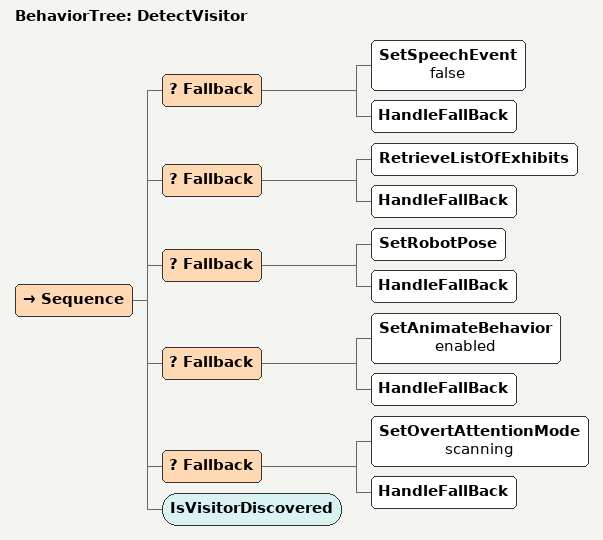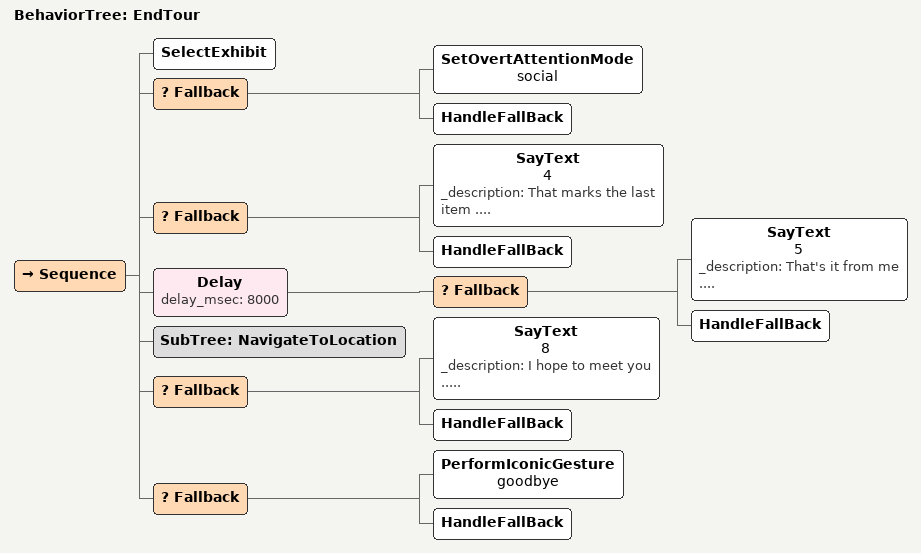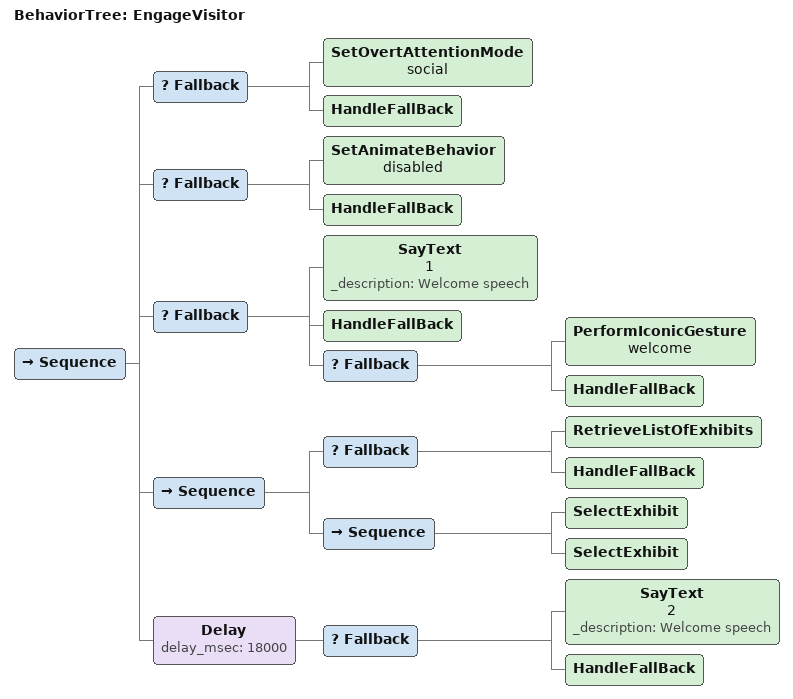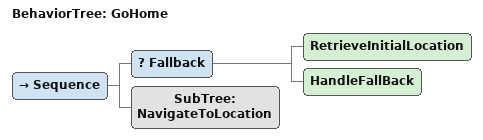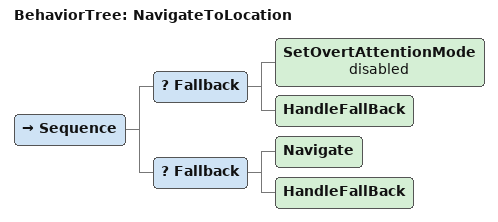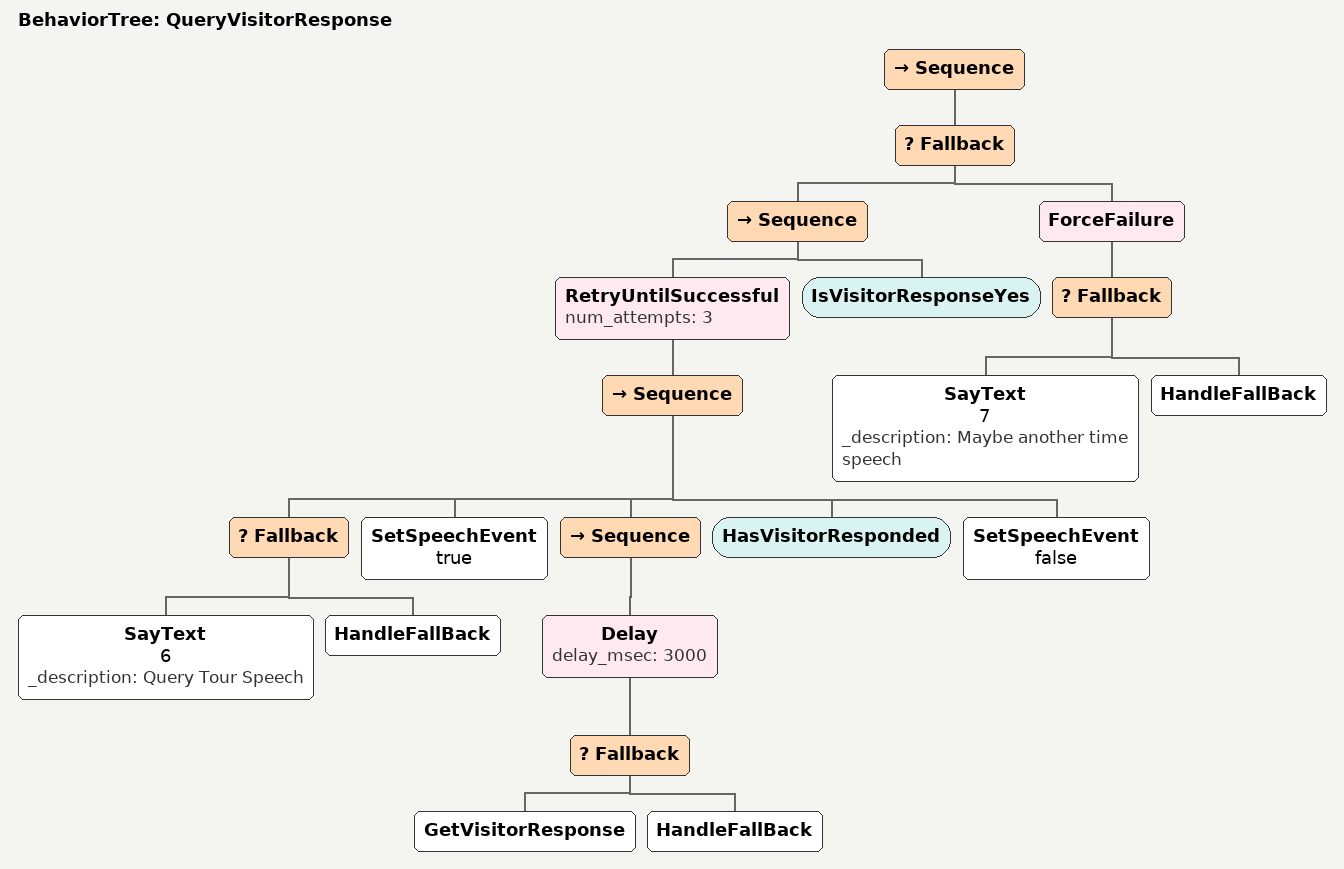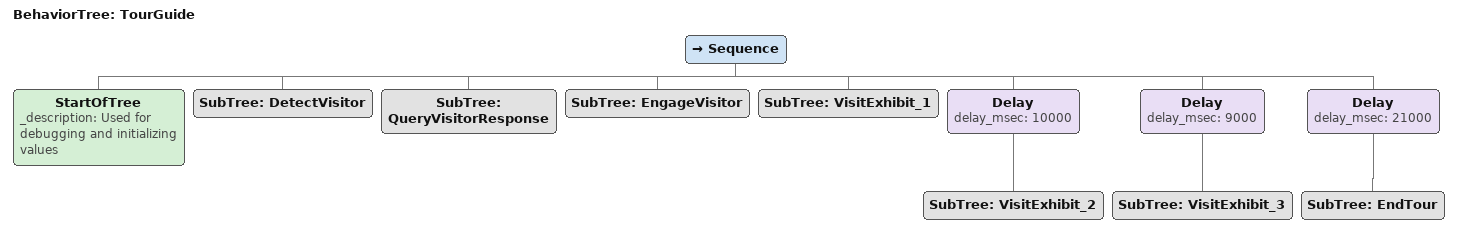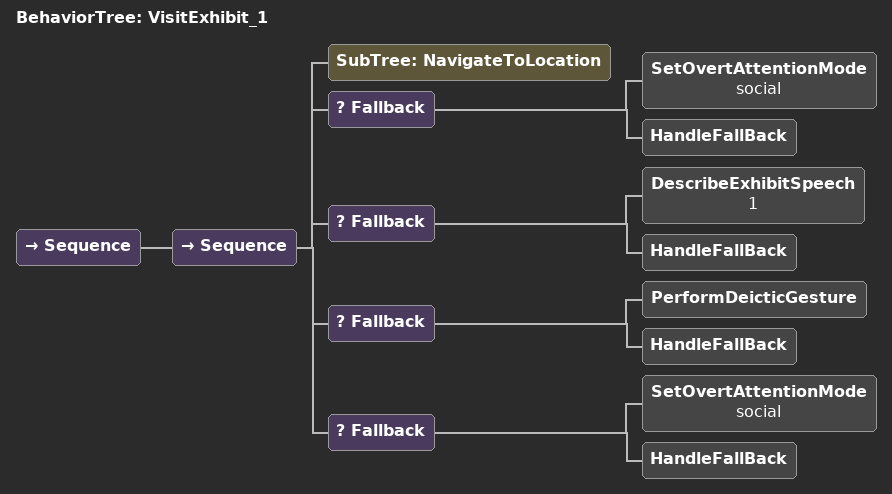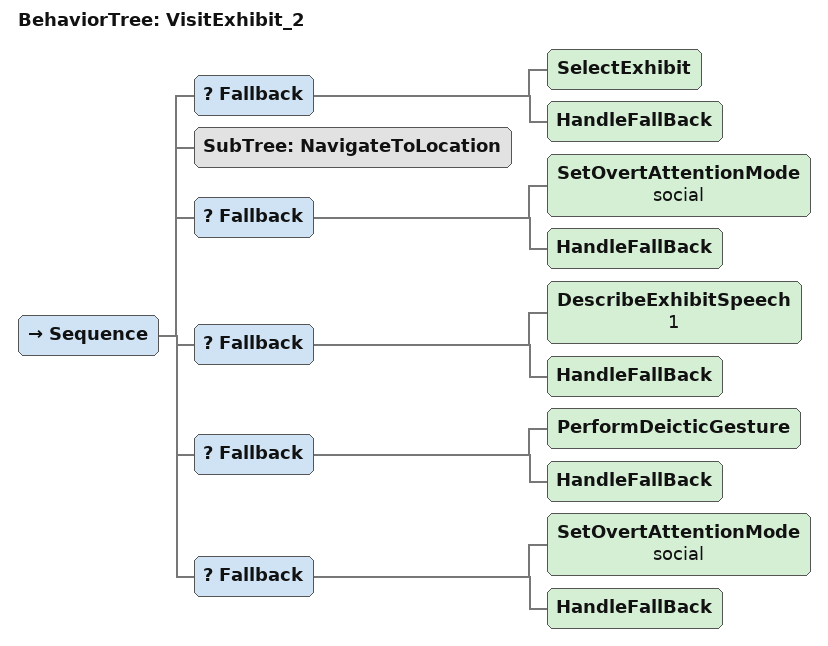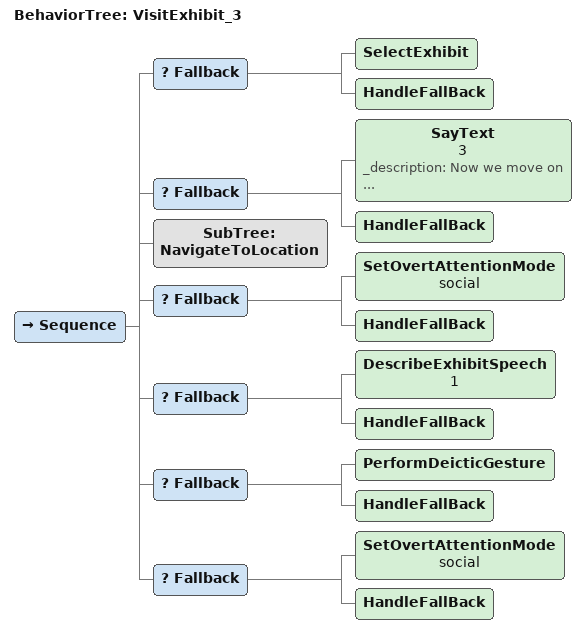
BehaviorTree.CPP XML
<?xml version="1.0" encoding="UTF-8"?>
<root BTCPP_format="4"
      main_tree_to_execute="TourGuide">
  <BehaviorTree ID="DetectVisitor">
    <Sequence>
      <Fallback>
        <SetSpeechEvent name="false"/>
        <HandleFallBack/>
      </Fallback>
      <Fallback>
        <RetrieveListOfExhibits/>
        <HandleFallBack/>
      </Fallback>
      <Fallback>
        <SetRobotPose/>
        <HandleFallBack/>
      </Fallback>
      <Fallback>
        <SetAnimateBehavior name="enabled"/>
        <HandleFallBack/>
      </Fallback>
      <Fallback>
        <SetOvertAttentionMode name="scanning"/>
        <HandleFallBack/>
      </Fallback>
      <IsVisitorDiscovered/>
    </Sequence>
  </BehaviorTree>

  <BehaviorTree ID="EndTour">
    <Sequence>
      <SelectExhibit/>
      <Fallback>
        <SetOvertAttentionMode name="social"/>
        <HandleFallBack/>
      </Fallback>
      <Fallback>
        <SayText name="4"
                 _description="That marks the last item ...."/>
        <HandleFallBack/>
      </Fallback>
      <Delay delay_msec="8000">
        <Fallback>
          <SayText name="5"
                   _description="That&apos;s it from me ...."/>
          <HandleFallBack/>
        </Fallback>
      </Delay>
      <SubTree ID="NavigateToLocation"/>
      <Fallback>
        <SayText name="8"
                 _description="I hope to meet you ....."/>
        <HandleFallBack/>
      </Fallback>
      <Fallback>
        <PerformIconicGesture name="goodbye"/>
        <HandleFallBack/>
      </Fallback>
    </Sequence>
  </BehaviorTree>

  <BehaviorTree ID="EngageVisitor">
    <Sequence>
      <Fallback>
        <SetOvertAttentionMode name="social"/>
        <HandleFallBack/>
      </Fallback>
      <Fallback>
        <SetAnimateBehavior name="disabled"/>
        <HandleFallBack/>
      </Fallback>
      <Fallback>
        <SayText name="1"
                 _description="Welcome speech"/>
        <HandleFallBack/>
        <Fallback>
          <PerformIconicGesture name="welcome"/>
          <HandleFallBack/>
        </Fallback>
      </Fallback>
      <Sequence>
        <Fallback>
          <RetrieveListOfExhibits/>
          <HandleFallBack/>
        </Fallback>
        <Sequence>
          <SelectExhibit/>
          <SelectExhibit/>
        </Sequence>
      </Sequence>
      <Delay delay_msec="18000">
        <Fallback>
          <SayText name="2"
                   _description="Welcome speech"/>
          <HandleFallBack/>
        </Fallback>
      </Delay>
    </Sequence>
  </BehaviorTree>

  <BehaviorTree ID="GoHome">
    <Sequence>
      <Fallback>
        <RetrieveInitialLocation/>
        <HandleFallBack/>
      </Fallback>
      <SubTree ID="NavigateToLocation"/>
    </Sequence>
  </BehaviorTree>

  <BehaviorTree ID="NavigateToLocation">
    <Sequence>
      <Fallback>
        <SetOvertAttentionMode name="disabled"/>
        <HandleFallBack/>
      </Fallback>
      <Fallback>
        <Navigate/>
        <HandleFallBack/>
      </Fallback>
    </Sequence>
  </BehaviorTree>

  <BehaviorTree ID="QueryVisitorResponse">
    <Sequence>
      <Fallback>
        <Sequence>
          <RetryUntilSuccessful num_attempts="3">
            <Sequence>
              <Fallback>
                <SayText name="6"
                         _description="Query Tour Speech"/>
                <HandleFallBack/>
              </Fallback>
              <SetSpeechEvent name="true"/>
              <Sequence>
                <Delay delay_msec="3000">
                  <Fallback>
                    <GetVisitorResponse/>
                    <HandleFallBack/>
                  </Fallback>
                </Delay>
              </Sequence>
              <HasVisitorResponded/>
              <SetSpeechEvent name="false"/>
            </Sequence>
          </RetryUntilSuccessful>
          <IsVisitorResponseYes/>
        </Sequence>
        <ForceFailure>
          <Fallback>
            <SayText name="7"
                     _description="Maybe another time speech"/>
            <HandleFallBack/>
          </Fallback>
        </ForceFailure>
      </Fallback>
    </Sequence>
  </BehaviorTree>

  <BehaviorTree ID="TourGuide">
    <Sequence>
      <StartOfTree _description="Used for debugging and initializing values"/>
      <SubTree ID="DetectVisitor"/>
      <SubTree ID="QueryVisitorResponse"/>
      <SubTree ID="EngageVisitor"/>
      <SubTree ID="VisitExhibit_1"/>
      <Delay delay_msec="10000">
        <SubTree ID="VisitExhibit_2"/>
      </Delay>
      <Delay delay_msec="9000">
        <SubTree ID="VisitExhibit_3"/>
      </Delay>
      <Delay delay_msec="21000">
        <SubTree ID="EndTour"/>
      </Delay>
    </Sequence>
  </BehaviorTree>

  <BehaviorTree ID="VisitExhibit_1">
    <Sequence>
      <Sequence>
        <SubTree ID="NavigateToLocation"/>
        <Fallback>
          <SetOvertAttentionMode name="social"/>
          <HandleFallBack/>
        </Fallback>
        <Fallback>
          <DescribeExhibitSpeech name="1"/>
          <HandleFallBack/>
        </Fallback>
        <Fallback>
          <PerformDeicticGesture/>
          <HandleFallBack/>
        </Fallback>
        <Fallback>
          <SetOvertAttentionMode name="social"/>
          <HandleFallBack/>
        </Fallback>
      </Sequence>
    </Sequence>
  </BehaviorTree>

  <BehaviorTree ID="VisitExhibit_2">
    <Sequence>
      <Fallback>
        <SelectExhibit/>
        <HandleFallBack/>
      </Fallback>
      <SubTree ID="NavigateToLocation"/>
      <Fallback>
        <SetOvertAttentionMode name="social"/>
        <HandleFallBack/>
      </Fallback>
      <Fallback>
        <DescribeExhibitSpeech name="1"/>
        <HandleFallBack/>
      </Fallback>
      <Fallback>
        <PerformDeicticGesture/>
        <HandleFallBack/>
      </Fallback>
      <Fallback>
        <SetOvertAttentionMode name="social"/>
        <HandleFallBack/>
      </Fallback>
    </Sequence>
  </BehaviorTree>

  <BehaviorTree ID="VisitExhibit_3">
    <Sequence>
      <Fallback>
        <SelectExhibit/>
        <HandleFallBack/>
      </Fallback>
      <Fallback>
        <SayText name="3"
                 _description="Now we move on ..."/>
        <HandleFallBack/>
      </Fallback>
      <SubTree ID="NavigateToLocation"/>
      <Fallback>
        <SetOvertAttentionMode name="social"/>
        <HandleFallBack/>
      </Fallback>
      <Fallback>
        <DescribeExhibitSpeech name="1"/>
        <HandleFallBack/>
      </Fallback>
      <Fallback>
        <PerformDeicticGesture/>
        <HandleFallBack/>
      </Fallback>
      <Fallback>
        <SetOvertAttentionMode name="social"/>
        <HandleFallBack/>
      </Fallback>
    </Sequence>
  </BehaviorTree>

</root>
